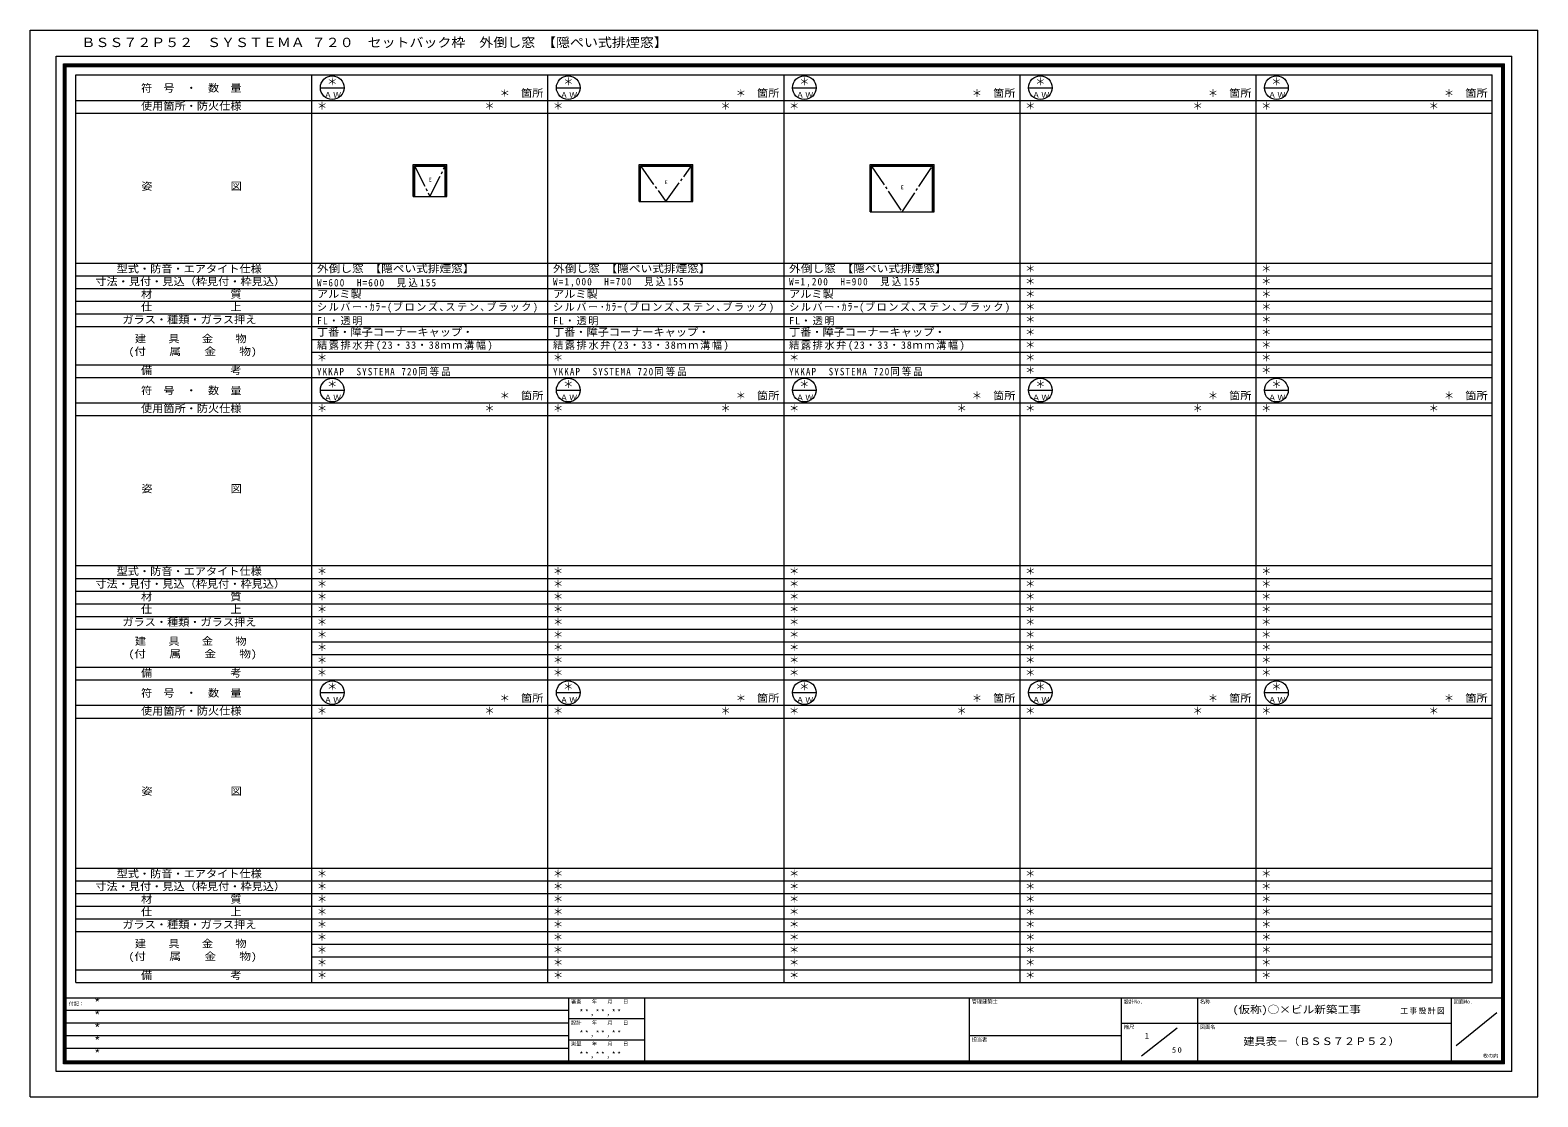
# Model space of a CAD drawing. Units: millimetres, scale not verified. Extents: x -14850 to 14850, y -10500 to 10500.
import ezdxf
from ezdxf.enums import TextEntityAlignment as Align

# ---------------------------------------------------------------- set-up
doc = ezdxf.new("R2010")
doc.units = ezdxf.units.MM
doc.header["$LTSCALE"] = 50
doc.linetypes.add('CHAIN2', pattern=[12, 9, -1, 1, -1])
doc.layers.add('0-0_0', color=7, linetype='Continuous')
doc.layers.add('0-1_USER1', color=7, linetype='Continuous', lineweight=9)
doc.layers.add('0-2_YKK_ZWAK', color=4, linetype='Continuous', lineweight=9)
doc.styles.add('ＭＳ ゴシック', font='')
doc.styles.get('ＭＳ ゴシック').set_extended_font_data('MS Gothic')

msp = doc.modelspace()

# ---------------------------------------------------------------- linework, layer by layer
at = {"layer": '0-1_USER1'}
for p, q in [((-14850, -10500), (-14850, 10500)), ((-14850, 10500), (14850, 10500)), ((14850, -10500), (14850, 10500)), ((-14340.23, -9999.25), (-14340.23, 9987.41)), ((-14340.23, 9987.41), (14340.79, 9987.41)), ((-14190.23, -9849.81), (-14190.23, 9837.97)), ((-14190.23, 9837.97), (14190.23, 9837.97)), ((-14177.82, -9837.41), (-14177.82, 9825.57)), ((-14177.82, 9825.57), (14177.82, 9825.57)), ((-14164.85, -9825), (-14164.85, 9812.59)), ((-14164.85, 9812.59), (14165.42, 9812.59)), ((14165.42, -9825), (14165.42, 9812.59)), ((14177.82, -9837.41), (14177.82, 9825.57)), ((14190.23, -9849.81), (14190.23, 9837.97)), ((14340.79, -9999.25), (14340.79, 9987.41)), ((-14152.44, -9812.03), (-14152.44, 9799.62)), ((-14152.44, 9799.62), (14152.45, 9799.62)), ((-14140.04, -9799.06), (-14140.04, 9787.22)), ((-14140.04, 9787.22), (14140.04, 9787.22)), ((-13949.96, -8247.06), (-13949.96, 9617.94)), ((-13949.96, 9617.94), (13950.04, 9617.94)), ((-9299.96, -8247.06), (-9299.96, 9617.94)), ((-4649.96, -8247.06), (-4649.96, 9617.94)), ((0.04, -8247.06), (0.04, 9617.94)), ((4650.04, -8247.06), (4650.04, 9617.94)), ((9300.04, -8247.06), (9300.04, 9617.94)), ((13950.04, -8247.06), (13950.04, 9617.94)), ((14140.04, -9799.06), (14140.04, 9787.22)), ((14152.45, -9812.03), (14152.45, 9799.62)), ((-9133.29, 9367.94), (-8666.63, 9367.94)), ((-4483.29, 9367.94), (-4016.63, 9367.94)), ((166.71, 9367.94), (633.37, 9367.94)), ((4816.7, 9367.94), (5283.37, 9367.94)), ((9466.7, 9367.94), (9933.37, 9367.94)), ((-13949.96, 9117.94), (13950.04, 9117.94)), ((-13949.96, 8867.94), (13950.04, 8867.94)), ((-13949.96, 5912.94), (13950.04, 5912.94)), ((-13949.96, 5662.94), (13950.04, 5662.94)), ((-13949.96, 5412.94), (13950.04, 5412.94)), ((-13949.96, 5162.94), (13950.04, 5162.94)), ((-13949.96, 4912.94), (13950.04, 4912.94)), ((-13949.96, 4662.94), (13950.04, 4662.94)), ((-9299.96, 4412.94), (13950.04, 4412.94)), ((-9299.96, 4162.94), (13950.04, 4162.94)), ((-13949.96, 3912.94), (13950.04, 3912.94)), ((-13949.96, 3662.94), (13950.04, 3662.94)), ((-9133.29, 3412.94), (-8666.63, 3412.94)), ((-4483.29, 3412.94), (-4016.63, 3412.94)), ((166.71, 3412.94), (633.37, 3412.94)), ((4816.7, 3412.94), (5283.37, 3412.94)), ((9466.7, 3412.94), (9933.37, 3412.94)), ((-13949.96, 3162.94), (13950.04, 3162.94)), ((-13949.96, 2912.94), (13950.04, 2912.94)), ((-13949.96, -42.06), (13950.04, -42.06)), ((-13949.96, -292.06), (13950.04, -292.06)), ((-13949.96, -542.06), (13950.04, -542.06)), ((-13949.96, -792.06), (13950.04, -792.06)), ((-13949.96, -1042.06), (13950.04, -1042.06)), ((-13949.96, -1292.06), (13950.04, -1292.06)), ((-9299.96, -1542.06), (13950.04, -1542.06)), ((-13949.96, -2042.06), (13950.04, -2042.06)), ((-9299.96, -1792.06), (13950.04, -1792.06)), ((-13949.96, -2292.06), (13950.04, -2292.06)), ((-9133.29, -2542.06), (-8666.63, -2542.06)), ((-4483.29, -2542.06), (-4016.63, -2542.06)), ((166.71, -2542.06), (633.37, -2542.06)), ((4816.7, -2542.06), (5283.37, -2542.06)), ((9466.7, -2542.06), (9933.37, -2542.06)), ((-13949.96, -2792.06), (13950.04, -2792.06)), ((-13949.96, -3042.06), (13950.04, -3042.06)), ((-13949.96, -5997.06), (13950.04, -5997.06)), ((-13949.96, -6247.06), (13950.04, -6247.06)), ((-13949.96, -6497.06), (13950.04, -6497.06)), ((-13949.96, -6747.06), (13950.04, -6747.06)), ((-13949.96, -6997.06), (13950.04, -6997.06)), ((-13949.96, -7247.06), (13950.04, -7247.06)), ((-9299.96, -7497.06), (13950.04, -7497.06)), ((-13949.96, -7997.06), (13950.04, -7997.06)), ((-9299.96, -7747.06), (13950.04, -7747.06)), ((-13949.96, -8247.06), (13950.04, -8247.06)), ((-14190.23, -8550.56), (14190.23, -8550.56)), ((-4245.68, -8550.56), (-4245.68, -9849.81)), ((-2746.8, -8550.56), (-2746.8, -9849.81)), ((3646.81, -8550.56), (3646.81, -9849.81)), ((6644.55, -8550.56), (6644.55, -9849.81)), ((8143.42, -8550.56), (8143.42, -9849.81)), ((13140.79, -8550.56), (13140.79, -9849.81)), ((-4245.68, -8798.68), (-14190.23, -8798.68)), ((14040.23, -8848.87), (13240.6, -9498.5)), ((-4245.68, -9049.62), (-14190.23, -9049.62)), ((-2746.8, -8965.6), (-4245.68, -8965.6)), ((6644.55, -9049.62), (13140.79, -9049.62)), ((7744.17, -9148.87), (7043.8, -9699.25)), ((-4245.68, -9299.44), (-14190.23, -9299.44)), ((-2746.8, -9382.33), (-4245.68, -9382.33)), ((6644.55, -9299.44), (3646.81, -9299.44)), ((-4245.68, -9549.25), (-14190.23, -9549.25)), ((14140.04, -9799.06), (-14140.04, -9799.06)), ((14340.79, -9999.25), (-14340.23, -9999.25)), ((14190.23, -9849.81), (-14190.23, -9849.81)), ((14177.82, -9837.41), (-14177.82, -9837.41)), ((14165.42, -9825), (-14164.85, -9825)), ((14152.45, -9812.03), (-14152.44, -9812.03)), ((-14850, -10500), (14850, -10500))]:
    msp.add_line(p, q, dxfattribs=at)
for centre in [(-8899.96, 9367.94), (-4249.96, 9367.94), (400.04, 9367.94), (5050.04, 9367.94), (9700.04, 9367.94), (-8899.96, 3412.94), (-4249.96, 3412.94), (400.04, 3412.94), (5050.04, 3412.94), (9700.04, 3412.94), (-8899.96, -2542.06), (-4249.96, -2542.06), (400.04, -2542.06), (5050.04, -2542.06), (9700.04, -2542.06)]:
    msp.add_circle(centre, 233.33, dxfattribs=at)
at = {"layer": '0-2_YKK_ZWAK', "linetype": 'CHAIN2'}
for p, q in [((-7279.96, 7830.44), (-6974.96, 7225.44)), ((-6974.96, 7225.44), (-6669.96, 7830.44)), ((1720.04, 7830.44), (2325.04, 6925.44)), ((2325.04, 6925.44), (2930.04, 7830.44))]:
    msp.add_line(p, q, dxfattribs=at)
at = {"layer": '0-2_YKK_ZWAK'}
for p, q in [((-7279.96, 7225.44), (-7279.96, 7830.44)), ((-7279.96, 7830.44), (-6669.96, 7830.44)), ((-7274.96, 7225.44), (-7274.96, 7825.44)), ((-7274.96, 7825.44), (-6674.96, 7825.44)), ((-6674.96, 7225.44), (-6674.96, 7825.44)), ((-6669.96, 7225.44), (-6669.96, 7830.44)), ((-6644.96, 7225.44), (-6644.96, 7855.44)), ((-2854.96, 7125.44), (-2854.96, 7855.44)), ((-2854.96, 7855.44), (-1794.96, 7855.44)), ((-2829.96, 7125.44), (-2829.96, 7830.44)), ((-2829.96, 7830.44), (-1819.96, 7830.44)), ((-2824.96, 7125.44), (-2824.96, 7825.44)), ((-2824.96, 7825.44), (-1824.96, 7825.44)), ((-1824.96, 7125.44), (-1824.96, 7825.44)), ((-1819.96, 7125.44), (-1819.96, 7830.44)), ((-1794.96, 7125.44), (-1794.96, 7855.44)), ((1720.04, 6925.44), (1720.04, 7830.44)), ((1720.04, 7830.44), (2930.04, 7830.44)), ((1725.04, 6925.44), (1725.04, 7825.44)), ((1725.04, 7825.44), (2925.04, 7825.44)), ((2925.04, 6925.44), (2925.04, 7825.44)), ((2930.04, 6925.44), (2930.04, 7830.44)), ((2955.04, 6925.44), (2955.04, 7855.44)), ((-7304.96, 7225.44), (-6644.96, 7225.44)), ((-2854.96, 7125.44), (-1794.96, 7125.44)), ((1695.04, 6925.44), (2955.04, 6925.44))]:
    msp.add_line(p, q, dxfattribs=at)
for points in [[(-7304.96, 7225.44), (-7304.96, 7855.44), (-6644.96, 7855.44)], [(1695.04, 6925.44), (1695.04, 7855.44), (2955.04, 7855.44)]]:
    msp.add_lwpolyline(points, dxfattribs=at)
at = {"layer": '0-2_YKK_ZWAK', "linetype": 'CHAIN2'}
msp.add_lwpolyline([(-2829.96, 7830.44), (-2324.96, 7125.44), (-1819.96, 7830.44)], dxfattribs=at)

# ---------------------------------------------------------------- texts
at = {"layer": '0-0_0', "color": 3, "style": 'ＭＳ ゴシック', "width": 1.1}
msp.add_text('ＢＳＳ７２Ｐ５２\u3000ＳＹＳＴＥＭＡ ７２０\u3000セットバック枠\u3000外倒し窓 【隠ぺい式排煙窓】', height=183.3, dxfattribs=at).set_placement((-13840.22, 10112.41), align=Align.BOTTOM_LEFT)
at = {"layer": '0-0_0', "style": 'ＭＳ ゴシック'}
for p in [(-8999.96, 9367.94), (-4349.96, 9367.94), (300.04, 9367.94), (4950.04, 9367.94), (9600.04, 9367.94), (-5599.96, 9142.94), (-949.96, 9142.94), (3700.04, 9142.94), (8350.04, 9142.94), (13000.04, 9142.94), (-9199.96, 8892.94), (-5899.96, 8892.94), (-4549.96, 8892.94), (-1249.96, 8892.94), (100.04, 8892.94), (4750.04, 8892.94), (8050.04, 8892.94), (9400.04, 8892.94), (12700.04, 8892.94), (4750.04, 5687.94), (9400.04, 5687.94), (4750.04, 5437.94), (4750.04, 5187.94), (9400.04, 5437.94), (9400.04, 5187.94), (4750.04, 4937.94), (9400.04, 4937.94), (4750.04, 4687.94), (9400.04, 4687.94), (4750.04, 4437.94), (9400.04, 4437.94), (4750.04, 4187.94), (9400.04, 4187.94), (-9199.96, 3937.94), (-4549.96, 3937.94), (100.04, 3937.94), (4750.04, 3937.94), (4750.04, 3687.94), (9400.04, 3937.94), (9400.04, 3687.94), (-8999.96, 3412.94), (-4349.96, 3412.94), (300.04, 3412.94), (4950.04, 3412.94), (9600.04, 3412.94), (-5599.96, 3187.94), (-949.96, 3187.94), (3700.04, 3187.94), (8350.04, 3187.94), (13000.04, 3187.94), (-9199.96, 2937.94), (-5899.96, 2937.94), (-4549.96, 2937.94), (-1249.96, 2937.94), (100.04, 2937.94), (3400.04, 2937.94), (4750.04, 2937.94), (8050.04, 2937.94), (9400.04, 2937.94), (12700.04, 2937.94), (-9199.96, -267.06), (-4549.96, -267.06), (100.04, -267.06), (4750.04, -267.06), (9400.04, -267.06), (-9199.96, -517.06), (-9199.96, -767.06), (-4549.96, -517.06), (-4549.96, -767.06), (100.04, -517.06), (100.04, -767.06), (4750.04, -517.06), (4750.04, -767.06), (9400.04, -517.06), (9400.04, -767.06), (-9199.96, -1017.06), (-4549.96, -1017.06), (100.04, -1017.06), (4750.04, -1017.06), (9400.04, -1017.06), (-9199.96, -1267.06), (-4549.96, -1267.06), (100.04, -1267.06), (4750.04, -1267.06), (9400.04, -1267.06), (-9199.96, -1517.06), (-4549.96, -1517.06), (100.04, -1517.06), (4750.04, -1517.06), (9400.04, -1517.06), (-9199.96, -1767.06), (-4549.96, -1767.06), (100.04, -1767.06), (4750.04, -1767.06), (9400.04, -1767.06), (-9199.96, -2017.06), (-9199.96, -2267.06), (-4549.96, -2017.06), (-4549.96, -2267.06), (100.04, -2017.06), (100.04, -2267.06), (4750.04, -2017.06), (4750.04, -2267.06), (9400.04, -2017.06), (9400.04, -2267.06), (-8999.96, -2542.06), (-4349.96, -2542.06), (300.04, -2542.06), (4950.04, -2542.06), (9600.04, -2542.06), (-5599.96, -2767.06), (-949.96, -2767.06), (3700.04, -2767.06), (8350.04, -2767.06), (13000.04, -2767.06), (-9199.96, -3017.06), (-5899.96, -3017.06), (-4549.96, -3017.06), (-1249.96, -3017.06), (100.04, -3017.06), (3400.04, -3017.06), (4750.04, -3017.06), (8050.04, -3017.06), (9400.04, -3017.06), (12700.04, -3017.06), (-9199.96, -6222.06), (-4549.96, -6222.06), (100.04, -6222.06), (4750.04, -6222.06), (9400.04, -6222.06), (-9199.96, -6472.06), (-9199.96, -6722.06), (-4549.96, -6472.06), (-4549.96, -6722.06), (100.04, -6472.06), (100.04, -6722.06), (4750.04, -6472.06), (4750.04, -6722.06), (9400.04, -6472.06), (9400.04, -6722.06), (-9199.96, -6972.06), (-4549.96, -6972.06), (100.04, -6972.06), (4750.04, -6972.06), (9400.04, -6972.06), (-9199.96, -7222.06), (-4549.96, -7222.06), (100.04, -7222.06), (4750.04, -7222.06), (9400.04, -7222.06), (-9199.96, -7472.06), (-4549.96, -7472.06), (100.04, -7472.06), (4750.04, -7472.06), (9400.04, -7472.06), (-9199.96, -7722.06), (-4549.96, -7722.06), (100.04, -7722.06), (4750.04, -7722.06), (9400.04, -7722.06), (-9199.96, -7972.06), (-4549.96, -7972.06), (100.04, -7972.06), (4750.04, -7972.06), (9400.04, -7972.06), (-9199.96, -8222.06), (-4549.96, -8222.06), (100.04, -8222.06), (4750.04, -8222.06), (9400.04, -8222.06)]:
    msp.add_text('＊', height=146.6, dxfattribs=at).set_placement(p, align=Align.BOTTOM_LEFT)
for s, width, p in [('外倒し窓 【隠ぺい式排煙窓】', 1.15, (-9199.96, 5687.94)), ('外倒し窓 【隠ぺい式排煙窓】', 1.15, (-4549.96, 5687.94)), ('外倒し窓 【隠ぺい式排煙窓】', 1.15, (100.04, 5687.94)), ('アルミ製', 1.1, (-9199.96, 5187.94)), ('アルミ製', 1.1, (-4549.96, 5187.94)), ('アルミ製', 1.1, (100.04, 5187.94)), ('丁番・障子コーナーキャップ・', 1.1, (-9199.96, 4437.94)), ('丁番・障子コーナーキャップ・', 1.1, (-4549.96, 4437.94)), ('丁番・障子コーナーキャップ・', 1.1, (100.04, 4437.94))]:
    msp.add_text(s, height=146.6, dxfattribs=dict(at, width=width)).set_placement(p, align=Align.BOTTOM_LEFT)
at = {"layer": '0-0_0', "char_height": 146.6, "attachment_point": 7, "style": 'ＭＳ ゴシック'}
for s, insert in [('\\T1.25;\\W0.9;W=600\\~\\~H=600\\~\\~見込155', (-9199.96, 5437.94)), ('\\T1.25;\\W0.9;W=1,000\\~\\~H=700\\~\\~見込155', (-4549.96, 5437.94)), ('\\T1.25;\\W0.9;W=1,200\\~\\~H=900\\~\\~見込155', (100.04, 5437.94)), ('\\T1.15;シルバー･ｶﾗｰ(ブロンズ､ステン､ブラック)', (-9199.96, 4937.94)), ('\\T1.15;シルバー･ｶﾗｰ(ブロンズ､ステン､ブラック)', (-4549.96, 4937.94)), ('\\T1.15;シルバー･ｶﾗｰ(ブロンズ､ステン､ブラック)', (100.04, 4937.94)), ('\\T1.16;FL・透明', (-9199.96, 4687.94)), ('\\T1.16;FL・透明', (-4549.96, 4687.94)), ('\\T1.16;FL・透明', (100.04, 4687.94)), ('\\T1.16;結露排水弁(23・33・38ｍｍ溝幅)', (-9199.96, 4187.94)), ('\\T1.16;結露排水弁(23・33・38ｍｍ溝幅)', (-4549.96, 4187.94)), ('\\T1.16;結露排水弁(23・33・38ｍｍ溝幅)', (100.04, 4187.94)), ('\\T1.23;\\W0.9;YKKAP\u3000SYSTEMA\\~720同等品', (-9199.96, 3687.94)), ('\\T1.23;\\W0.9;YKKAP\u3000SYSTEMA\\~720同等品', (-4549.96, 3687.94)), ('\\T1.23;\\W0.9;YKKAP\u3000SYSTEMA\\~720同等品', (100.04, 3687.94))]:
    msp.add_mtext(s, dxfattribs=dict(at, insert=insert))
at = {"layer": '0-1_USER1', "style": 'ＭＳ ゴシック'}
for s, width, p in [('符\u3000号\u3000・\u3000数\u3000量', 1.1, (-12666.33, 9242.94)), ('箇所', 1.1, (-5179.96, 9142.94)), ('箇所', 1.1, (-529.96, 9142.94)), ('箇所', 1.1, (4120.04, 9142.94)), ('箇所', 1.1, (8770.04, 9142.94)), ('箇所', 1.1, (13420.04, 9142.94)), ('使用箇所・防火仕様', 1.1, (-12666.33, 8887.94)), ('姿\u3000\u3000\u3000\u3000\u3000\u3000\u3000図', 1.1, (-12659.66, 7310.44)), ('寸法・見付・見込（枠見付・枠見込）', 1.1, (-13566.33, 5432.94)), ('型式・防音・エアタイト仕様', 1.1, (-13146.33, 5682.94)), ('材\u3000\u3000\u3000\u3000\u3000\u3000\u3000質', 1.1, (-12666.33, 5182.94)), ('仕\u3000\u3000\u3000\u3000\u3000\u3000\u3000上', 1.1, (-12666.33, 4932.94)), ('ガラス・種類・ガラス押え', 1.1, (-13033, 4682.94)), ('建\u3000\u3000具\u3000\u3000金\u3000\u3000物', 1.1, (-12786.33, 4307.94)), ('(付\u3000\u3000属\u3000\u3000金\u3000\u3000物)', 1.15, (-12913, 4057.94)), ('備\u3000\u3000\u3000\u3000\u3000\u3000\u3000考', 1.1, (-12666.33, 3682.94)), ('符\u3000号\u3000・\u3000数\u3000量', 1.1, (-12666.33, 3287.94)), ('箇所', 1.1, (-5179.96, 3187.94)), ('箇所', 1.1, (-529.96, 3187.94)), ('箇所', 1.1, (4120.04, 3187.94)), ('箇所', 1.1, (8770.04, 3187.94)), ('箇所', 1.1, (13420.04, 3187.94)), ('使用箇所・防火仕様', 1.1, (-12666.33, 2932.94)), ('姿\u3000\u3000\u3000\u3000\u3000\u3000\u3000図', 1.1, (-12659.66, 1355.44)), ('型式・防音・エアタイト仕様', 1.1, (-13146.33, -272.06)), ('寸法・見付・見込（枠見付・枠見込）', 1.1, (-13566.33, -522.06)), ('材\u3000\u3000\u3000\u3000\u3000\u3000\u3000質', 1.1, (-12666.33, -772.06)), ('仕\u3000\u3000\u3000\u3000\u3000\u3000\u3000上', 1.1, (-12666.33, -1022.06)), ('ガラス・種類・ガラス押え', 1.1, (-13033, -1272.06)), ('建\u3000\u3000具\u3000\u3000金\u3000\u3000物', 1.1, (-12786.33, -1647.06)), ('(付\u3000\u3000属\u3000\u3000金\u3000\u3000物)', 1.15, (-12913, -1897.06)), ('備\u3000\u3000\u3000\u3000\u3000\u3000\u3000考', 1.1, (-12666.33, -2272.06)), ('符\u3000号\u3000・\u3000数\u3000量', 1.1, (-12666.33, -2667.06)), ('箇所', 1.1, (-5179.96, -2767.06)), ('箇所', 1.1, (-529.96, -2767.06)), ('箇所', 1.1, (4120.04, -2767.06)), ('箇所', 1.1, (8770.04, -2767.06)), ('箇所', 1.1, (13420.04, -2767.06)), ('使用箇所・防火仕様', 1.1, (-12666.33, -3022.06)), ('姿\u3000\u3000\u3000\u3000\u3000\u3000\u3000図', 1.1, (-12659.66, -4599.56)), ('型式・防音・エアタイト仕様', 1.1, (-13146.33, -6227.06)), ('寸法・見付・見込（枠見付・枠見込）', 1.1, (-13566.33, -6477.06)), ('材\u3000\u3000\u3000\u3000\u3000\u3000\u3000質', 1.1, (-12666.33, -6727.06)), ('仕\u3000\u3000\u3000\u3000\u3000\u3000\u3000上', 1.1, (-12666.33, -6977.06)), ('ガラス・種類・ガラス押え', 1.1, (-13033, -7227.06)), ('建\u3000\u3000具\u3000\u3000金\u3000\u3000物', 1.1, (-12786.33, -7602.06)), ('(付\u3000\u3000属\u3000\u3000金\u3000\u3000物)', 1.15, (-12913, -7852.06)), ('備\u3000\u3000\u3000\u3000\u3000\u3000\u3000考', 1.1, (-12666.33, -8227.06)), ('(仮称)○×ビル新築工事', 1.15, (8836.76, -8899.62)), ('建具表－（ＢＳＳ７２Ｐ５２）', 1.1, (9050.09, -9524.62))]:
    msp.add_text(s, height=146.6, dxfattribs=dict(at, width=width)).set_placement(p, align=Align.BOTTOM_LEFT)
at = {"layer": '0-1_USER1', "color": 3, "style": 'ＭＳ ゴシック'}
for p in [(-13590.04, -8798.68), (-13590.04, -9049.62), (-13590.04, -9299.62), (-13590.04, -9550.38), (-13590.04, -9800.38)]:
    msp.add_text('*', height=183.3, dxfattribs=at).set_placement(p, align=Align.BOTTOM_LEFT)
at = {"layer": '0-1_USER1', "color": 4, "style": 'ＭＳ ゴシック'}
for s, p in [('審査\u3000\u3000年\u3000\u3000月\u3000\u3000日', (-4195.68, -8683.68)), ('管理建築士', (3696.81, -8683.68)), ('設計No.', (6694.55, -8683.68)), ('名称', (8193.42, -8683.68)), ('図面No.', (13190.79, -8683.68)), ('付記：', (-14090.04, -8723.68)), ('設計\u3000\u3000年\u3000\u3000月\u3000\u3000日', (-4195.68, -9098.72)), ('縮尺', (6694.55, -9182.74)), ('図面名', (8193.42, -9182.74)), ('測量\u3000\u3000年\u3000\u3000月\u3000\u3000日', (-4195.68, -9515.45)), ('担当者', (3696.81, -9432.56)), ('枚の内', (13767.38, -9748.88))]:
    msp.add_text(s, height=73.31, dxfattribs=at).set_placement(p, align=Align.BOTTOM_LEFT)
at = {"layer": '0-1_USER1', "style": 'ＭＳ ゴシック'}
msp.add_text('1', height=110, dxfattribs=at).set_placement((7106.95, -9386.28), align=Align.BOTTOM_LEFT)
at = {"layer": '0-1_USER1', "char_height": 110, "attachment_point": 7, "style": 'ＭＳ ゴシック'}
for s, insert in [('\\T1.17;ＡＷ', (-9059.96, 9167.94)), ('\\T1.17;ＡＷ', (-4409.96, 9167.94)), ('\\T1.17;ＡＷ', (240.04, 9167.94)), ('\\T1.17;ＡＷ', (4890.04, 9167.94)), ('\\T1.17;ＡＷ', (9540.04, 9167.94)), ('\\T1.17;ＡＷ', (-9059.96, 3212.94)), ('\\T1.17;ＡＷ', (-4409.96, 3212.94)), ('\\T1.17;ＡＷ', (240.04, 3212.94)), ('\\T1.17;ＡＷ', (4890.04, 3212.94)), ('\\T1.17;ＡＷ', (9540.04, 3212.94)), ('\\T1.17;ＡＷ', (-9059.96, -2742.06)), ('\\T1.17;ＡＷ', (-4409.96, -2742.06)), ('\\T1.17;ＡＷ', (240.04, -2742.06)), ('\\T1.17;ＡＷ', (4890.04, -2742.06)), ('\\T1.17;ＡＷ', (9540.04, -2742.06)), ('\\T1.39;\\W0.85;**,**,**', (-4029.7, -8916.54)), ('\\T1.17;工事設計図', (12140.79, -8874.62)), ('\\T1.39;\\W0.85;**,**,**', (-4029.7, -9333.27)), ('\\T1.39;\\W0.85;**,**,**', (-4029.7, -9750)), ('\\T1.36;\\W0.9;50', (7643.84, -9633.46))]:
    msp.add_mtext(s, dxfattribs=dict(at, insert=insert))
at = {"layer": '0-2_YKK_ZWAK', "style": 'ＭＳ ゴシック'}
for p in [(-6998.05, 7497.59), (-2348.05, 7447.59), (2301.95, 7347.59)]:
    msp.add_text('E', height=73.31, dxfattribs=at).set_placement(p, align=Align.BOTTOM_LEFT)

doc.saveas('drawing.dxf')
